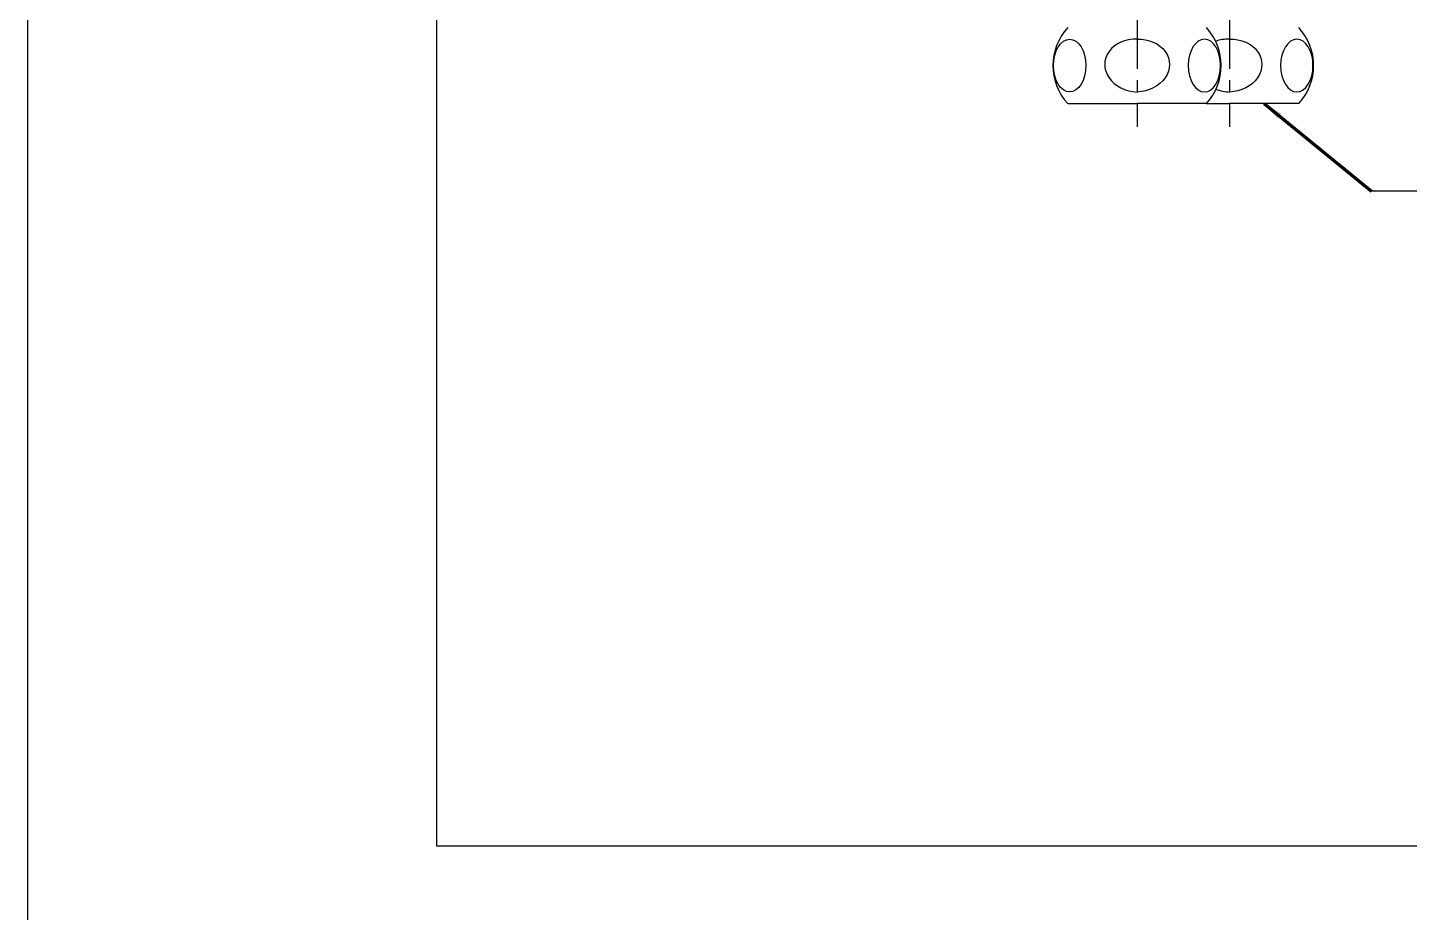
# Model space of a CAD drawing. Extents: x 8594 to 10274, y 9608 to 11210.
# Drawn here: x 8593.8 to 8803.1, y 10212.4 to 10346.4 of the extents above; entities that cross this region are included whole.
import ezdxf

# ---------------------------------------------------------------- set-up
doc = ezdxf.new("R2010")
doc.units = 0
doc.header["$LTSCALE"] = 7
doc.header["$MEASUREMENT"] = 0
doc.linetypes.add('CENTER', pattern=[2, 1.25, -0.25, 0.25, -0.25])
doc.layers.get('0').update_dxf_attribs({"color": 2, "linetype": 'CONTINUOUS'})
for name, color, linetype in [('CL', 1, 'CENTER'), ('D', 2, 'CONTINUOUS'), ('DWG', 7, 'CONTINUOUS'), ('TXT', 5, 'CONTINUOUS')]:
    doc.layers.add(name, color=color, linetype=linetype)
doc.styles.add('GHS', font='ROMANS', dxfattribs={"bigfont": 'GHS'})
doc.dimstyles.new('STANDARD$7', dxfattribs={"dimtxt": 3.5, "dimasz": 3, "dimexe": 1, "dimexo": 0.0625, "dimgap": 1, "dimtad": 1, "dimdec": 4, "dimzin": 0, "dimdsep": 46, "dimtxsty": 'GHS', "dimcen": 1, "dimclrt": 2, "dimadec": 0, "dimazin": 0, "dimtfac": 1, "dimtdec": 4, "dimtofl": 0, "dimtmove": 0, "dimatfit": 3, "dimfxl": 0, "dimtolj": 1, "dimtzin": 0, "dimarcsym": 0})

# ---------------------------------------------------------------- blocks, each defined once
blk = doc.blocks.new('BORDER')
blk.add_line((0, 1), (0, 0))

msp = doc.modelspace()

# ---------------------------------------------------------------- linework, layer by layer
at = {"layer": 'CL'}
for p, q in [((8761.89, 10446.9), (8761.89, 10331.35)), ((8775.89, 10446.9), (8775.89, 10331.35))]:
    msp.add_line(p, q, dxfattribs=at)
at = {"layer": 'D'}
msp.add_line((8863.39, 10321.62), (8797.41, 10321.62), dxfattribs=at)
at = {"layer": 'DWG'}
for p, q in [((8751.4, 10334.88), (8761.9, 10334.88)), ((8772.4, 10334.88), (8761.9, 10334.88)), ((8772.4, 10334.88), (8775.9, 10334.88)), ((8786.4, 10334.88), (8775.9, 10334.88))]:
    msp.add_line(p, q, dxfattribs=at)
for centre, start, end in [((8757.62, 10340.63), 137.2588, 222.7412), ((8766.17, 10340.63), 317.2588, 42.7412), ((8780.17, 10340.63), 317.2588, 42.7412)]:
    msp.add_arc(centre, 8.47, start, end, dxfattribs=at)
for centre, start_param, end_param in [((8761.9, 10340.63), -1.483985, 1.657608), ((8775.9, 10340.63), -1.483985, -1.042205), ((8775.9, 10340.63), 1.229314, 1.657608)]:
    msp.add_ellipse(centre, major_axis=(-4.89, 0.52), ratio=0.812554, start_param=start_param, end_param=end_param, dxfattribs=at)
at = {"layer": 'DWG', "extrusion": (0, 0, -1)}
for centre in [(8761.9, 10340.63), (8775.9, 10340.63)]:
    msp.add_ellipse(centre, major_axis=(4.89, 0.52), ratio=0.812554, start_param=-1.483985, end_param=1.657608, dxfattribs=at)
at = {"layer": 'DWG'}
msp.add_ellipse((8751.69, 10340.63), major_axis=(0, 4), ratio=0.612372, dxfattribs=at)
at = {"layer": 'DWG', "extrusion": (0, 0, -1)}
for centre in [(8772.1, 10340.63), (8786.1, 10340.63)]:
    msp.add_ellipse(centre, major_axis=(0, 4), ratio=0.612372, dxfattribs=at)
at = {"layer": 'TXT'}
for p, q in [((8655.83, 10222.36), (8655.83, 10770.36)), ((9411.83, 10222.36), (8655.83, 10222.36))]:
    msp.add_line(p, q, dxfattribs=at)

# ---------------------------------------------------------------- block references
at = {"xscale": 840, "yscale": 594, "zscale": 840}
msp.add_blockref('BORDER', (8593.83, 10202.36), dxfattribs=at)

# ---------------------------------------------------------------- leaders
at = {"layer": 'D'}
msp.add_leader([(8781.15, 10334.88), (8797.41, 10321.62)], dimstyle='STANDARD$7', override={"dimexe": 2, "dimexo": 1, "dimtad": 0, "dimcen": 0, "dimclrd": 256, "dimclre": 256, "dimclrt": 256, "dimadec": 4, "dimtfac": 0.5, "dimtix": 1, "dimtofl": 1, "dimtmove": 2, "dimlwd": 65535, "dimlwe": 65535}, dxfattribs=at)

doc.saveas('drawing.dxf')
